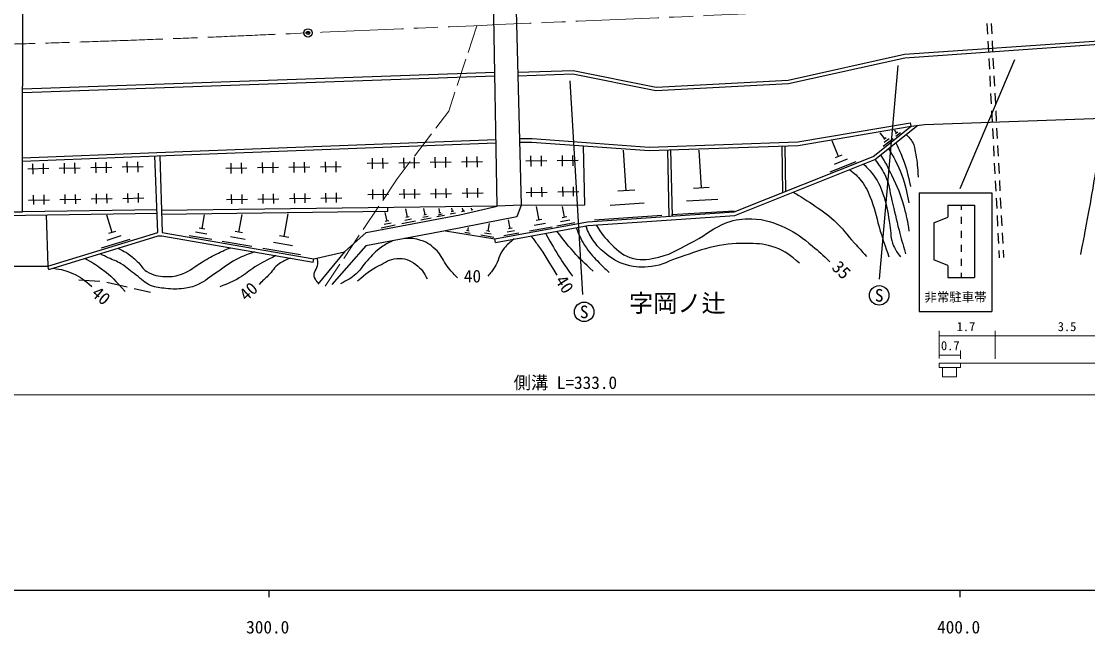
# Model space of a CAD drawing. Units: millimetres, scale not verified. Extents: x 40000 to 680000, y 20000 to 380000.
# Drawn here: x 332182 to 486522, y 198715 to 287344 of the extents above; entities that cross this region are included whole.
import ezdxf
from ezdxf.enums import TextEntityAlignment as Align

# ---------------------------------------------------------------- set-up
doc = ezdxf.new("R2010")
doc.units = ezdxf.units.MM
doc.header["$LTSCALE"] = 1000
doc.header["$PDMODE"] = 32
doc.header["$PDSIZE"] = 500
doc.linetypes.add('CHAIN', pattern=[18.5, 12, -1.5, 3.5, -1.5])
for name, color, linetype, lineweight in [('M-BGD', 7, 'Continuous', 25), ('M-BMK', 2, 'CHAIN', 13), ('M-BMK-HTXT', 7, 'Continuous', 13), ('M-BMK-SRVR', 3, 'Continuous', 25), ('M-STR-HTXT', 7, 'Continuous', 13), ('M-STR-STR1', 1, 'Continuous', 25), ('M-STR-STRC', 7, 'Continuous', 25), ('M-TTL-BAND', 7, 'Continuous', 25)]:
    doc.layers.add(name, color=color, linetype=linetype, lineweight=lineweight)
doc.styles.add('ＭＳ ゴシック', font='')
doc.styles.get('ＭＳ ゴシック').set_extended_font_data('MS Gothic')

msp = doc.modelspace()

# ---------------------------------------------------------------- linework, layer by layer
at = {"layer": 'M-BGD'}
for p, q in [((471946, 287011), (472026, 285495)), ((472547, 287041), (472627, 285526)), ((459997, 282583), (488118, 284525)), ((472079, 284485), (472158, 282969)), ((472680, 284515), (472760, 282999)), ((443176, 278850), (459997, 282583)), ((472211, 281958), (472291, 280442)), ((472813, 281989), (472893, 280473)), ((332373, 277572), (400703, 279974)), ((332391, 277066), (400712, 279468)), ((404031, 279973), (412038, 280231)), ((412038, 280231), (424053, 277828)), ((472344, 279432), (472424, 277916)), ((472946, 279462), (473025, 277946)), ((424053, 277828), (443176, 278850)), ((472477, 276906), (472557, 275390)), ((473078, 276936), (473158, 275420)), ((462894, 272434), (488697, 273336)), ((472610, 274379), (472689, 272863)), ((473211, 274410), (473291, 272894)), ((444559, 269891), (460881, 272658)), ((455469, 267802), (460966, 272159)), ((460966, 272159), (460881, 272658)), ((460966, 272159), (462894, 272434)), ((472743, 271853), (472822, 270337)), ((473344, 271883), (473424, 270367)), ((351815, 268370), (400867, 270243)), ((404274, 270371), (406106, 270375)), ((406106, 270375), (423050, 269130)), ((457186, 270358), (456501, 271222)), ((458362, 270353), (456922, 269212)), ((457366, 270501), (457006, 270216)), ((457774, 270356), (457054, 269785)), ((458878, 271184), (458570, 271573)), ((459040, 271312), (458716, 271055)), ((459407, 271181), (458759, 270668)), ((413758, 260776), (413533, 269322)), ((419742, 262826), (419339, 268695)), ((423050, 269130), (444559, 269891)), ((425687, 268717), (425911, 259116)), ((426142, 268733), (426365, 259147)), ((430622, 263236), (430308, 268678)), ((442260, 269304), (442353, 262564)), ((442672, 269318), (442764, 262727)), ((450463, 267766), (449561, 270025)), ((472875, 269326), (472955, 267811)), ((473477, 269357), (473556, 267841)), ((332362, 267609), (351815, 268370)), ((349071, 265505), (349043, 267023)), ((351919, 256788), (351525, 267852)), ((352223, 267879), (352552, 256788)), ((376233, 265511), (376210, 267029)), ((377751, 265534), (377728, 267052)), ((383017, 266018), (382995, 267536)), ((384535, 266040), (384513, 267558)), ((387571, 266084), (387548, 267602)), ((389088, 266106), (389066, 267624)), ((392124, 266151), (392102, 267668)), ((393642, 266173), (393619, 267691)), ((398943, 267009), (395907, 266965)), ((396677, 266217), (396655, 267735)), ((398195, 266239), (398173, 267757)), ((408237, 267130), (405202, 267086)), ((405972, 266338), (405949, 267856)), ((407489, 266360), (407467, 267878)), ((412790, 267197), (409755, 267152)), ((410525, 266404), (410503, 267922)), ((412043, 266427), (412020, 267944)), ((435341, 259763), (455469, 267802)), ((452946, 267012), (449182, 265509)), ((451705, 267389), (449822, 266637)), ((450933, 267954), (449992, 267578)), ((336157, 266025), (333122, 265969)), ((333895, 265224), (333867, 266742)), ((335412, 265252), (335384, 266770)), ((340710, 266109), (337675, 266053)), ((338448, 265309), (338420, 266826)), ((339965, 265337), (339937, 266854)), ((345263, 266194), (342228, 266138)), ((343001, 265393), (342973, 266910)), ((344518, 265421), (344490, 266938)), ((349816, 266278), (346781, 266222)), ((347554, 265477), (347525, 266995)), ((364839, 266099), (361803, 266053)), ((362574, 265306), (362551, 266823)), ((364091, 265329), (364069, 266846)), ((369392, 266167), (366357, 266122)), ((367127, 265374), (367104, 266892)), ((368645, 265397), (368622, 266915)), ((373945, 266236), (370910, 266190)), ((371680, 265443), (371657, 266960)), ((373198, 265465), (373175, 266983)), ((378498, 266304), (375463, 266259)), ((385283, 266810), (382247, 266766)), ((389836, 266876), (386801, 266832)), ((394389, 266943), (391354, 266899)), ((473008, 266800), (473088, 265284)), ((473610, 266830), (473689, 265315)), ((473141, 264274), (473220, 262758)), ((473742, 264304), (473822, 262788)), ((344599, 261024), (344574, 262386)), ((347635, 261081), (347610, 262442)), ((349152, 261109), (349127, 262470)), ((371746, 261046), (371726, 262407)), ((373264, 261069), (373243, 262430)), ((376299, 261115), (376279, 262476)), ((377817, 261137), (377797, 262498)), ((383081, 261621), (383062, 262983)), ((384599, 261644), (384579, 263005)), ((387635, 261688), (387615, 263049)), ((389152, 261710), (389133, 263071)), ((394456, 262389), (391420, 262345)), ((392188, 261754), (392168, 263115)), ((393706, 261776), (393686, 263137)), ((399009, 262456), (395973, 262412)), ((396741, 261820), (396721, 263182)), ((398259, 261843), (398239, 263204)), ((408303, 262577), (405268, 262533)), ((406036, 261942), (406016, 263303)), ((407553, 261964), (407533, 263325)), ((412857, 262643), (409821, 262599)), ((410589, 262008), (410569, 263369)), ((412107, 262030), (412087, 263391)), ((420965, 262910), (418519, 262742)), ((431756, 263301), (429488, 263170)), ((336241, 261472), (333206, 261416)), ((333976, 260828), (333951, 262189)), ((335494, 260856), (335468, 262217)), ((340794, 261557), (337759, 261500)), ((338529, 260912), (338504, 262273)), ((340047, 260940), (340021, 262301)), ((345347, 261641), (342312, 261585)), ((343082, 260996), (343057, 262357)), ((349900, 261725), (346865, 261669)), ((364907, 261546), (361872, 261500)), ((362640, 260909), (362619, 262270)), ((364157, 260932), (364137, 262293)), ((369460, 261614), (366425, 261568)), ((367193, 260978), (367172, 262339)), ((368711, 261000), (368690, 262362)), ((374014, 261683), (370978, 261637)), ((378567, 261751), (375531, 261705)), ((385349, 262257), (382314, 262213)), ((389902, 262323), (386867, 262279)), ((422322, 261038), (417431, 260702)), ((432995, 261552), (428459, 261291)), ((473274, 261747), (473353, 260232)), ((473875, 261778), (473955, 260262)), ((351802, 260082), (332353, 259747)), ((335776, 259337), (336032, 251915)), ((401031, 260571), (352458, 259946)), ((352473, 259441), (385216, 259862)), ((358346, 257347), (358687, 259322)), ((363682, 256829), (364125, 259391)), ((370239, 256192), (370807, 259477)), ((382111, 256788), (395656, 259320)), ((385109, 258439), (384865, 259658)), ((385216, 259862), (385218, 260368)), ((388087, 259014), (387849, 260203)), ((390819, 259366), (390441, 259290)), ((390630, 259328), (390449, 260236)), ((393098, 259424), (392538, 259312)), ((392914, 259620), (392634, 259564)), ((392774, 259592), (392639, 260264)), ((395037, 259579), (394249, 259422)), ((394777, 259855), (394383, 259776)), ((394580, 259815), (394486, 260288)), ((395656, 259320), (401031, 260571)), ((396397, 259851), (395889, 259749)), ((396229, 260029), (395976, 259978)), ((396102, 260003), (396042, 260308)), ((397543, 260080), (397271, 260026)), ((397407, 260053), (397353, 260325)), ((404518, 260735), (403884, 259067)), ((404518, 260735), (413758, 260776)), ((407131, 258579), (406769, 260546)), ((410801, 258986), (410511, 260562)), ((414138, 258307), (435341, 259763)), ((435367, 259869), (426296, 259346)), ((345317, 256788), (344555, 259273)), ((386287, 257830), (384256, 257424)), ((385698, 258134), (384682, 257931)), ((385363, 258490), (384855, 258388)), ((389236, 258419), (387254, 258023)), ((388661, 258716), (387671, 258518)), ((388334, 259063), (387839, 258964)), ((391508, 258874), (389994, 258571)), ((391069, 259101), (390312, 258949)), ((393423, 259256), (392303, 259033)), ((403884, 259067), (393567, 257041)), ((399757, 256977), (399947, 258101)), ((400719, 255839), (414138, 258307)), ((402941, 257341), (402704, 258629)), ((408070, 258075), (406432, 257773)), ((407540, 258655), (406721, 258504)), ((412308, 258177), (409681, 257693)), ((411555, 258581), (410241, 258340)), ((411129, 259046), (410473, 258925)), ((424901, 259249), (415120, 258578)), ((473406, 259221), (473486, 257705)), ((474008, 259251), (474087, 257736)), ((336032, 251915), (351919, 256788)), ((346607, 256277), (344536, 255642)), ((345835, 256947), (344799, 256629)), ((352552, 256788), (374515, 252991)), ((359763, 255747), (356473, 256316)), ((359054, 256547), (357409, 256832)), ((358757, 257276), (357934, 257418)), ((364216, 256736), (363148, 256921)), ((370923, 256073), (369554, 256310)), ((378946, 254003), (382111, 256788)), ((393567, 257041), (382047, 254826)), ((393567, 257041), (400719, 255839)), ((397155, 256643), (396364, 256776)), ((397011, 256993), (396615, 257060)), ((396813, 257026), (396893, 257501)), ((400568, 256069), (398694, 256385)), ((400163, 256523), (399226, 256681)), ((399992, 256937), (399523, 257016)), ((404172, 256680), (402026, 256285)), ((403557, 257011), (402483, 256813)), ((403209, 257390), (402673, 257292)), ((409010, 257570), (405733, 256967)), ((473539, 256695), (473619, 255179)), ((474141, 256725), (474220, 255209)), ((347897, 255766), (343754, 254495)), ((365522, 254751), (361251, 255490)), ((364602, 255790), (362466, 256159)), ((371419, 254859), (368680, 255333)), ((382047, 254826), (377110, 249256)), ((400811, 255341), (400719, 255839)), ((372598, 253527), (367122, 254474)), ((374515, 252991), (378946, 254003)), ((378946, 254003), (375085, 249320)), ((473672, 254168), (473728, 253108)), ((474273, 254199), (474329, 253140)), ((320082, 251851), (336032, 251915)), ((336180, 251431), (336032, 251915)), ((374429, 252492), (374515, 252991)), ((340529, 249913), (343560, 249742)), ((344558, 249595), (347516, 248913)), ((348502, 248686), (350893, 248136))]:
    msp.add_line(p, q, dxfattribs=at)
for points in [[(404048, 279467), (411996, 279723), (424017, 277319), (443244, 278347), (460070, 282080), (488148, 284020), (515952, 285400), (555501, 286576), (575195, 285607)], [(400811, 255341), (414201, 257805), (435455, 259264), (455725, 267359), (461959, 272300)], [(404287, 269865), (406088, 269869), (423041, 268624), (444611, 269387), (460966, 272159)], [(332361, 267103), (351834, 267864), (400876, 269737)], [(300710, 258845), (311354, 258992), (329611, 259245), (351820, 259576)], [(336180, 251431), (351995, 256282), (352509, 256282), (374429, 252492)]]:
    msp.add_lwpolyline(points, dxfattribs=at)
for points, knots in [([(488697, 273336), (488428, 271105), (488341, 270519), (488089, 268716), (487458, 264186), (487015, 261661), (486165, 257167), (485902, 255778), (485823, 255329), (485474, 253614)], [0, 0, 0, 0, 1, 1, 1, 2, 2, 2, 3, 3, 3, 3]), ([(460274, 270965), (460816, 270374), (461080, 270129), (461341, 269456), (461541, 268941), (461535, 268617), (461637, 268074), (461876, 266798), (461873, 266332), (461983, 264767)], [0, 0, 0, 0, 1, 1, 1, 2, 2, 2, 3, 3, 3, 3]), ([(457700, 268925), (458559, 267504), (458820, 267011), (459367, 265705), (460094, 263971), (460204, 263224), (460650, 261066)], [0, 0, 0, 0, 1, 1, 1, 2, 2, 2, 2]), ([(458751, 269758), (459297, 268649), (459444, 268299), (459811, 267334), (460374, 265856), (460472, 265276), (460897, 263435)], [0, 0, 0, 0, 1, 1, 1, 2, 2, 2, 2]), ([(455699, 267349), (456435, 266446), (456679, 266074), (457146, 265162), (457839, 263809), (457803, 262883), (458183, 261412), (458614, 259741), (458783, 258787), (459219, 257118), (459568, 255783), (459687, 255352), (460157, 253713)], [0, 0, 0, 0, 1, 1, 1, 2, 2, 2, 3, 3, 3, 4, 4, 4, 4]), ([(456559, 268020), (457352, 266689), (457569, 266274), (458133, 265113), (459000, 263329), (459449, 262292), (459959, 260375), (460308, 259064), (460415, 258562), (460650, 256970)], [0, 0, 0, 0, 1, 1, 1, 2, 2, 2, 3, 3, 3, 3]), ([(452065, 265897), (452878, 265254), (453167, 264982), (453741, 264274), (454522, 263309), (454764, 262615), (455221, 261461), (455894, 259765), (455960, 258711), (456505, 256970), (456960, 255516), (457120, 255040), (457738, 253269)], [0, 0, 0, 0, 1, 1, 1, 2, 2, 2, 3, 3, 3, 4, 4, 4, 4]), ([(454057, 266693), (454774, 266023), (455008, 265750), (455518, 265064), (456335, 263963), (456613, 263205), (457047, 261905), (457559, 260374), (457581, 259443), (457886, 257858), (458112, 256685), (457925, 255931), (458429, 254848), (458736, 254188), (458907, 253902), (459416, 253269)], [0, 0, 0, 0, 1, 1, 1, 2, 2, 2, 3, 3, 3, 4, 4, 4, 5, 5, 5, 5]), ([(443852, 262617), (445193, 261855), (445576, 261625), (446634, 260918), (447939, 260047), (448680, 259554), (449842, 258500), (451107, 257354), (451603, 256502), (452754, 255243), (453444, 254487), (453664, 254247), (454531, 253318)], [0, 0, 0, 0, 1, 1, 1, 2, 2, 2, 3, 3, 3, 4, 4, 4, 4]), ([(415383, 257886), (416214, 256557), (416555, 256039), (417566, 255095), (418657, 254077), (419317, 253341), (420774, 253022), (422189, 252712), (423071, 252869), (424476, 253219), (426593, 253747), (427613, 254550), (429559, 255539), (431452, 256501), (432300, 257482), (434297, 258204), (435635, 258688), (436477, 258783), (437899, 258747), (439872, 258696), (440990, 258283), (442785, 257463), (444463, 256697), (445254, 255964), (446684, 254798), (447710, 253962), (448070, 253640), (449201, 252528)], [0, 0, 0, 0, 1, 1, 1, 2, 2, 2, 3, 3, 3, 4, 4, 4, 5, 5, 5, 6, 6, 6, 7, 7, 7, 8, 8, 8, 9, 9, 9, 9]), ([(405953, 256287), (406422, 255683), (406541, 255505), (406907, 254996), (408087, 253348), (408404, 252727), (409670, 250604)], [0, 0, 0, 0, 1, 1, 1, 2, 2, 2, 2]), ([(408025, 256668), (409062, 254856), (409334, 254352), (410262, 252923), (410898, 251946), (411115, 251621), (411940, 250456)], [0, 0, 0, 0, 1, 1, 1, 2, 2, 2, 2]), ([(414951, 251196), (413556, 252465), (413136, 252842), (412088, 254009), (411096, 255114), (410775, 255542), (409713, 256979)], [0, 0, 0, 0, 1, 1, 1, 2, 2, 2, 2]), ([(412465, 257485), (413042, 256106), (413231, 255609), (413964, 254552), (414602, 253631), (415059, 253185), (415839, 252380), (416380, 251823), (416573, 251633), (417270, 250998)], [0, 0, 0, 0, 1, 1, 1, 2, 2, 2, 3, 3, 3, 3]), ([(444808, 252331), (443435, 253501), (442837, 254044), (441304, 254601), (439911, 255108), (439036, 255146), (437554, 255193), (435600, 255256), (434489, 255117), (432569, 254749), (430551, 254362), (429494, 253842), (427535, 253219), (425909, 252702), (425085, 252035), (423390, 251837), (421989, 251674), (421155, 251741), (419787, 252084), (418398, 252433), (417707, 252977), (416579, 253861), (415860, 254425), (415528, 254842), (415000, 255588), (414451, 256364), (414300, 256733), (413872, 257744)], [0, 0, 0, 0, 1, 1, 1, 2, 2, 2, 3, 3, 3, 4, 4, 4, 5, 5, 5, 6, 6, 6, 7, 7, 7, 8, 8, 8, 9, 9, 9, 9]), ([(385919, 255571), (385157, 255211), (384902, 255061), (384304, 254650), (383382, 254018), (382990, 253497), (382231, 252676), (381581, 251973), (381366, 251439), (380652, 250801), (379870, 250103), (379449, 249906), (378382, 249370)], [0, 0, 0, 0, 1, 1, 1, 2, 2, 2, 3, 3, 3, 4, 4, 4, 4]), ([(395309, 250209), (394583, 250963), (394368, 251199), (393829, 251887), (393185, 252707), (393085, 253370), (392348, 254108), (391580, 254875), (391059, 255298), (390028, 255637), (389129, 255933), (388650, 255939), (387619, 255898)], [0, 0, 0, 0, 1, 1, 1, 2, 2, 2, 3, 3, 3, 4, 4, 4, 4]), ([(403531, 255842), (402828, 255329), (402575, 255090), (402070, 254502), (401267, 253567), (401336, 252706), (400639, 251689), (400297, 251190), (400166, 250999), (399701, 250456)], [0, 0, 0, 0, 1, 1, 1, 2, 2, 2, 3, 3, 3, 3]), ([(365947, 253959), (364927, 253638), (364600, 253501), (363774, 253121), (362404, 252489), (361785, 251863), (360516, 251048), (359414, 250339), (358899, 249758), (357703, 249222), (356957, 248887), (356489, 248804), (355680, 248679), (354689, 248526), (354112, 248590), (353114, 248679), (352233, 248757), (351706, 248775), (350893, 249123), (349978, 249515), (349623, 250016), (348820, 250604), (347964, 251229), (347551, 251675), (346649, 252232), (345959, 252658), (345503, 252767), (344773, 253121), (344308, 253346), (344161, 253417), (343585, 253702)], [0, 0, 0, 0, 1, 1, 1, 2, 2, 2, 3, 3, 3, 4, 4, 4, 5, 5, 5, 6, 6, 6, 7, 7, 7, 8, 8, 8, 9, 9, 9, 10, 10, 10, 10]), ([(346148, 254489), (346734, 254241), (346924, 254142), (347389, 253861), (348069, 253449), (348376, 253108), (348968, 252578), (349547, 252060), (349676, 251534), (350350, 251147), (351303, 250599), (351966, 250421), (353064, 250406), (354040, 250393), (354623, 250446), (355532, 250801), (356748, 251276), (357264, 251875), (358394, 252528), (359291, 253046), (359780, 253364), (360714, 253811), (361376, 254129), (361610, 254233), (362437, 254566)], [0, 0, 0, 0, 1, 1, 1, 2, 2, 2, 3, 3, 3, 4, 4, 4, 5, 5, 5, 6, 6, 6, 7, 7, 7, 8, 8, 8, 8]), ([(369017, 253428), (367567, 252706), (367131, 252504), (365994, 251788), (365080, 251212), (364658, 250752), (363724, 250209), (362680, 249602), (362241, 249443), (360911, 248926)], [0, 0, 0, 0, 1, 1, 1, 2, 2, 2, 3, 3, 3, 3]), ([(336789, 251618), (338079, 251412), (338584, 251312), (339641, 250850), (340836, 250328), (341276, 249928), (342405, 248975)], [0, 0, 0, 0, 1, 1, 1, 2, 2, 2, 2]), ([(341375, 253024), (342520, 252426), (342887, 252185), (343786, 251541), (345294, 250462), (345747, 249848), (347192, 248235)], [0, 0, 0, 0, 1, 1, 1, 2, 2, 2, 2]), ([(371119, 253064), (370369, 252776), (370080, 252642), (369498, 252232), (368762, 251715), (368555, 251192), (367919, 250554), (367409, 250043), (367236, 249877), (366587, 249271)], [0, 0, 0, 0, 1, 1, 1, 2, 2, 2, 3, 3, 3, 3]), ([(375198, 249457), (374909, 249706), (374777, 249904), (374631, 250258), (374329, 250989), (375051, 251442), (375075, 252232), (375086, 252576), (375092, 252717), (375047, 253112)], [0, 0, 0, 0, 1, 1, 1, 2, 2, 2, 3, 3, 3, 3]), ([(380849, 249765), (382181, 250876), (382630, 251306), (383958, 251985), (384921, 252478), (385447, 252934), (386525, 253022), (387655, 253114), (388374, 252804), (389288, 252134), (390119, 251525), (390409, 251024), (390917, 250061)], [0, 0, 0, 0, 1, 1, 1, 2, 2, 2, 3, 3, 3, 4, 4, 4, 4])]:
    msp.add_open_spline(points, degree=3, knots=knots, dxfattribs=at)
at = {"layer": 'M-BMK'}
for centre, radius, start, end in [((11267730, -250152370), 250674872, 92.45804, 92.49192), ((269085, 2463854), 2180678, 269.93691, 272.61997)]:
    msp.add_arc(centre, radius, start, end, dxfattribs=at)
at = {"layer": 'M-BMK-HTXT'}
for p, q in [((396835, 282841), (398100, 286686)), ((395253, 278035), (396518, 281880)), ((394038, 274342), (394937, 277074)), ((392157, 271871), (394038, 274342)), ((389092, 267846), (391544, 271066)), ((386599, 264570), (388479, 267040)), ((384482, 261418), (386599, 264570)), ((381662, 257217), (383918, 260578)), ((378841, 253017), (381098, 256377)), ((376161, 249024), (378277, 252176))]:
    msp.add_line(p, q, dxfattribs=at)
at = {"layer": 'M-BMK-SRVR'}
msp.add_circle((373679, 285669), 607, dxfattribs=at)
msp.add_point((373679, 285669), dxfattribs=at)
at = {"layer": 'M-STR-HTXT'}
for p, q in [((465038, 238549), (465038, 242544)), ((473151, 238488), (473151, 242544)), ((465038, 241807), (518636, 241807)), ((468111, 238488), (468111, 239717)), ((465038, 239041), (468111, 239041)), ((465038, 237873), (518636, 237873)), ((465038, 237873), (465038, 237252)), ((468116, 237252), (468116, 237873)), ((465038, 237252), (468116, 237252)), ((465490, 237252), (465490, 235871)), ((467520, 235871), (467520, 237252)), ((465490, 235871), (467520, 235871)), ((251235, 233279), (456343, 233279)), ((456343, 233279), (570613, 233279))]:
    msp.add_line(p, q, dxfattribs=at)
at = {"layer": 'M-STR-STR1'}
for p, q in [((401031, 260571), (400374, 299464)), ((403533, 299669), (404518, 260735)), ((404518, 260735), (401031, 260571))]:
    msp.add_line(p, q, dxfattribs=at)
msp.add_lwpolyline([(329645, 296141), (329604, 259750), (332353, 259747), (332394, 296138)], close=True, dxfattribs=at)
at = {"layer": 'M-STR-STRC'}
for p, q in [((459025, 280961), (456323, 250040)), ((475950, 281793), (468031, 263099)), ((411592, 278710), (413393, 247789)), ((462137, 262534), (462137, 245331)), ((462137, 262534), (472662, 262534)), ((472662, 262534), (472662, 245331)), ((466286, 260712), (470132, 260712)), ((466286, 260712), (466286, 258992)), ((468209, 260712), (468209, 260055)), ((470132, 260712), (470132, 250289)), ((464262, 258182), (466286, 258992)), ((464262, 258182), (464262, 252819)), ((468209, 259043), (468209, 258031)), ((468209, 257019), (468209, 256007)), ((468209, 254995), (468209, 253983)), ((466286, 252010), (464262, 252819)), ((466286, 252010), (466286, 250289)), ((468209, 252971), (468209, 251959)), ((466286, 250289), (470132, 250289)), ((468209, 250947), (468209, 250289)), ((462137, 245331), (472662, 245331))]:
    msp.add_line(p, q, dxfattribs=at)
for centre in [(456347, 247683), (413650, 245290)]:
    msp.add_circle(centre, 1414, dxfattribs=at)
at = {"layer": 'M-TTL-BAND'}
for p, q in [((40000, 205000), (579000, 205000)), ((368000, 205000), (368000, 204000)), ((468000, 205000), (468000, 204000))]:
    msp.add_line(p, q, dxfattribs=at)

# ---------------------------------------------------------------- texts
at = {"layer": 'M-BGD', "style": 'ＭＳ ゴシック'}
for s, rotation, p in [('35', 316.123, (450892, 251365)), ('40', 303.179, (410813, 249289)), ('40', 319.185, (343738, 247626)), ('40', 42.797, (365048, 248260))]:
    msp.add_text(s, height=1833, rotation=rotation, dxfattribs=at).set_placement(p, align=Align.MIDDLE_CENTER)
msp.add_text('40', height=1833, dxfattribs=at).set_placement((397481, 250463), align=Align.MIDDLE_CENTER)
at = {"layer": 'M-BMK-HTXT', "style": 'ＭＳ ゴシック'}
msp.add_text('字岡ノ辻', height=2566, dxfattribs=at).set_placement((427128, 246552), align=Align.MIDDLE_CENTER)
at = {"layer": 'M-STR-HTXT', "style": 'ＭＳ ゴシック'}
for s, height, p in [('1.7', 1320, (468910, 242110)), ('3.5', 1320, (483539, 242110)), ('0.7', 1320, (466636, 239344)), ('側溝 L=333.0', 1833, (410924, 233583))]:
    msp.add_text(s, height=height, dxfattribs=at).set_placement(p, align=Align.BOTTOM_CENTER)
at = {"layer": 'M-STR-STRC', "style": 'ＭＳ ゴシック'}
for p in [(456347, 247683), (413650, 245290)]:
    msp.add_text('S', height=1833, dxfattribs=at).set_placement(p, align=Align.MIDDLE_CENTER)
msp.add_text('非常駐車帯', height=1320, dxfattribs=at).set_placement((462887, 246385), align=Align.BOTTOM_LEFT)
at = {"layer": 'M-TTL-BAND', "style": 'ＭＳ ゴシック'}
for s, p in [('300.0', (367844, 198195)), ('400.0', (467844, 198195))]:
    msp.add_text(s, height=1833, dxfattribs=at).set_placement(p, align=Align.BOTTOM_CENTER)

doc.saveas('drawing.dxf')
